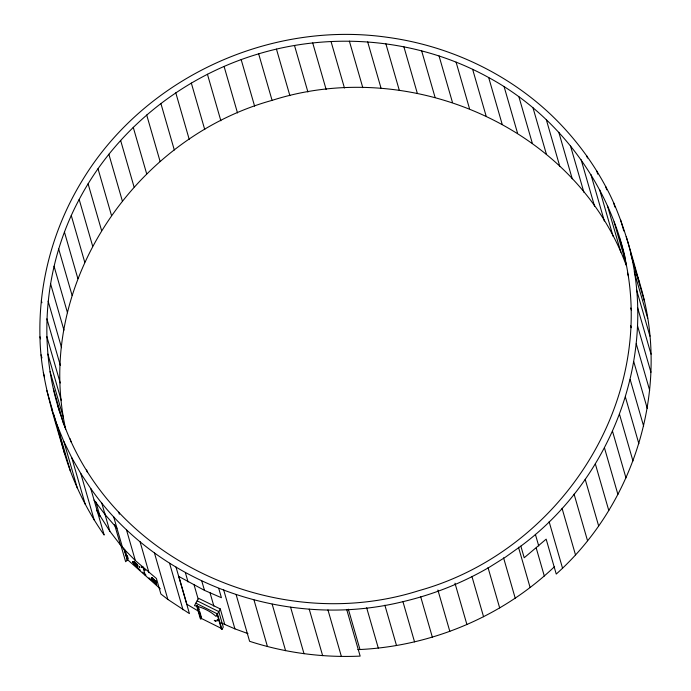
<?xml version="1.0" encoding="UTF-8"?>
<svg xmlns="http://www.w3.org/2000/svg" width="691" height="691" viewBox="0 0 691 691"><rect width="100%" height="100%" fill="white"/><g stroke="black" fill="none" stroke-linecap="round" stroke-linejoin="round"><path stroke-width="1.04" d="M51.333 407.802L57.051 424.887L63.874 441.558L71.786 457.762L80.752 473.43L90.737 488.502L104.168 535.033C86.85 510.442 73.479 483.13 64.764 454.341C53.57 415.922 40.484 377.26 39.966 336.811C38.489 282.049 53.665 227.244 82.229 180.576C143.961 78.238 268.989 20.505 386.977 37.254C447.975 45.425 506.434 72.512 551.176 114.913C573.012 135.781 591.531 160.062 605.782 186.708C622.15 216.879 630.201 250.462 639.667 283.198C671.289 385.725 635.634 502.944 556.238 574.057L546.158 539.153L524.21 557.758L520.85 546.123C614.385 476.989 661.132 348.791 626.236 236.659M59.996 413.088C37.124 343.073 44.449 264.333 79.18 199.457C116.192 129.303 182.778 76.26 258.65 53.838C334.479 31.104 419.273 39.102 488.684 77.547C557.015 114.62 607.398 181.603 625.035 257.233M65.68 429.266C33.928 286.549 133.804 138.468 272.081 100.368C409.832 56.239 575.707 127.118 626.331 265.586M57.906 405.85C100.713 556.22 273.049 637.059 418.919 590.632C566.395 549.76 666.323 387.806 619.663 238.62M144.963 570.179L144.289 569.229L145.17 570.075M216.939 620.268L218.011 620.838M196.443 605.221L200.321 618.67L200.891 618.946L201.539 617.78L199.794 611.725M220.282 608.935L216.093 616.467L214.944 615.448A47.359 45.261 -16.1 0 0 196.952 606.24L194.447 605.67L198.542 598.302L220.282 608.935L224.756 624.448M217.034 614.049L221.405 629.173L221.966 629.458L223.271 627.108L218.797 611.595L197.151 600.807M145.844 575.05L145.369 575.543L142.752 566.473M152.02 580.06L156.036 583.731L155.371 581.399L155.838 580.915M127.749 559.624L125.641 561.731L121.167 546.218L135.35 560.574L156.416 578.497L160.891 594.01L167.861 599.451L189.438 613.617L176.006 567.078M357.817 649.566L359.976 649.523C431.927 645.999 502.435 616.407 554.588 566.585M137.241 566.059L137.742 565.67L137.25 566.076L133.208 562.319L133.709 561.964L136.835 564.599M133.432 563.122L133.933 562.733L133.544 563.51L137.526 567.043M137.302 566.274L137.803 565.886L137.293 566.249L133.32 562.707M154.404 580.043L156.002 581.477L155.501 581.865L151.51 578.298L152.02 577.935L151.64 578.73L155.674 582.461M151.579 578.54L152.08 578.151L151.579 578.514L155.561 582.072L156.062 581.692M151.692 578.928L152.193 578.54M155.389 581.477L155.89 581.088L155.38 581.451M151.398 577.909L155.44 581.667L155.941 581.286L151.96 577.719M133.208 562.319L133.709 561.938M133.924 562.716L133.423 563.096L137.466 566.853M133.536 563.485L134.037 563.105M137.682 565.48L137.362 566.465L133.372 562.906M137.354 566.439L137.855 566.059L133.087 561.913M151.51 578.298L152.011 577.918M151.631 578.704L152.132 578.324M155.44 581.641L155.941 581.261M155.492 581.839L155.993 581.459M155.553 582.055L156.054 581.667M520.85 546.123L505.605 557.032L489.703 567.009A299.92 286.661 -16.1 0 1 402.577 601.749C288.449 629.786 158.628 585.778 90.737 488.502M218.045 620.708L217.466 620.483M236.167 594.752L249.598 641.291C285.176 652.857 322.801 657.815 360.158 656.105L346.727 609.566M217.397 619.482L217.976 619.697M216.991 620.216L217.57 620.44M141.828 567.337C139.91 565.445 143.452 568.157 141.448 567.251M141.707 567.466L141.327 567.043L141.715 567.475M144.307 569.686L144.488 569.954M221.103 622.85L234.923 628.87L247.939 633.595M178.693 576.389L204.476 590.356L221.431 597.732L218.745 588.43M215.981 621.131L214.262 620.337L215.886 621.511M195.847 603.157L217.492 613.945L221.966 629.458M221.69 628.568L201.211 618.359L197.436 605.273M198.688 611.293L186.872 604.279L178.814 576.354M144.713 569.928L144.402 569.557L144.626 569.954M139.85 567.199L139.28 566.646M134.27 561.852L137.457 564.702M134.33 562.042L137.518 564.901M152.936 579.049L156.114 581.882M156.175 582.081L151.389 577.866L152.063 580.19M132.974 561.524L137.017 565.281M133.147 562.128L137.138 565.687M151.744 579.093L155.734 582.66M151.795 579.291L155.786 582.85M151.856 579.481L155.898 583.239M151.968 579.87L155.95 583.429M133.596 563.675L137.613 567.346L136.939 565.013L132.957 561.481L133.631 563.804M137.906 568.002L140.273 570.101M142.631 572.2L145.775 574.998M148.988 577.849L151.346 579.948M155.285 583.446L156.857 584.845M160.321 588.836L127.999 560.09L125.088 550.019M139.66 567.51L139.09 566.94M94.045 500.059L105.067 514.545L116.96 528.252M96.481 510.2L109.852 531.232L121.892 546.849M635.297 270.138L639.667 283.198M630.823 254.081L644.254 300.611M620.518 219.583L623.809 230.958M634.252 271.762L647.683 318.292M613.694 202.912L614.886 207.041M636.515 289.65L649.946 336.18M605.782 186.708L606.672 189.809M624.137 255.635L625.631 260.809M614.074 221.932L626.314 264.325M627.488 272.919L628.387 276.02M637.603 307.659L651.034 354.189M607.406 205.642L620.838 252.172M596.817 171.04L597.706 174.141M599.667 189.809L613.098 236.339M637.508 325.729L650.939 372.268M586.832 155.967L587.428 158.032M630.762 307.996L631.358 310.06M590.909 174.495L604.34 221.034M636.238 343.79L649.67 390.32M630.676 325.651L631.272 327.715M581.148 159.768L594.58 206.307M633.794 361.756L647.225 408.295M570.438 145.689L583.869 192.219M558.812 132.301L572.243 178.831M630.192 379.575L643.623 426.105M546.313 119.655L559.745 166.194M625.433 397.161L638.864 443.7M533.003 107.822L546.434 154.352M619.542 414.462L632.973 460.992M518.915 96.826L532.346 143.357M612.546 431.391L625.977 477.922M504.128 86.721L517.559 133.259M604.47 447.889L617.901 494.419M488.684 77.547L502.115 124.086M595.34 463.894L608.771 510.424M472.644 69.342L486.075 115.872M585.199 479.338L598.631 525.868M456.077 62.13L469.509 108.668M574.091 494.16L587.523 540.69M439.053 55.945L452.484 102.484M562.051 508.3L575.482 554.838M421.631 50.814L435.062 97.345M549.129 521.714L562.56 568.252M403.881 46.755L417.312 93.285M535.378 534.342L538.738 545.976M536.251 548.101L544.309 576.018M385.872 43.775L399.303 90.314M518.475 547.203L530.118 587.54M367.681 41.901L381.112 88.439M503.584 557.862L515.218 598.19M349.37 41.132L362.801 87.671M488.036 567.613L499.679 607.942M331.024 41.477L344.455 88.007M471.918 576.415L483.562 616.743M312.703 42.92L326.135 89.459M454.98 583.204L466.917 624.569M294.487 45.468L307.918 92.007M437.887 590.019L449.824 631.384M276.452 49.113L289.883 95.652M420.707 596.834L432.35 637.162M258.65 53.838L272.081 100.368M402.913 601.559L414.548 641.887M241.176 59.616L254.608 106.146M384.87 605.195L396.513 645.532M224.083 66.431L237.514 112.961M366.653 607.752L378.297 648.08M207.438 74.257L220.87 120.787M348.342 609.194L359.976 649.523M191.321 83.058L204.752 129.597M327.949 609.92L341.38 656.45M175.782 92.81L189.213 139.34M309.214 609.125L322.645 655.664M160.882 103.46L174.313 149.999M290.591 607.208L304.023 653.746M146.691 114.982L160.122 161.513M272.168 604.167L285.599 650.697M133.251 127.317L146.682 173.847M254.003 600.013L267.434 646.543M120.623 140.42L134.054 186.95M108.858 154.24L122.29 200.779M223.582 589.57L234.923 628.87M98.01 168.725L111.432 215.264M209.995 592.705L213.882 606.145M88.103 183.815L101.534 230.353M201.789 581.045L204.476 590.356M193.964 584.5L198.144 598.976M198.334 606.689L199.215 609.721M197.108 605.843L200.891 618.946M79.18 199.457L92.611 245.987M185.378 572.649L188.064 581.952M71.285 215.575L84.717 262.114M169.571 563.26L183.003 609.79M64.453 232.116L77.884 278.654M154.43 552.921L167.861 599.451M58.7 249.019L72.132 295.549M140.023 541.666L148.971 572.692M54.045 266.208L67.476 312.738M126.393 529.548L135.35 560.574M118.757 512.169L119.353 514.234M50.521 283.612L63.952 330.143M127.308 555.573L128.18 558.604M124.328 549.492L127.524 560.582L123.568 547.842M113.609 516.618L122.557 547.635M114.594 524.633L120.562 545.311M48.137 301.172L61.568 347.703M101.707 502.918L105.067 514.545M104.479 512.618L109.852 531.232M46.893 318.819L60.324 365.349M41.33 300.68L41.926 302.744M86.66 469.966L87.256 472.039M95.911 502.029L100.091 516.505M46.807 336.474L60.238 383.004M47.869 354.077L61.3 400.607M80.752 473.43L94.183 519.96M70.162 438.828L71.061 441.929M50.08 371.551L63.512 418.081M39.966 336.811L40.562 338.875M63.494 422.538L64.989 427.703M53.432 388.834L63.581 423.989M71.786 457.762L85.218 504.292M41.054 354.82L41.952 357.921M63.874 441.558L77.306 488.088M43.317 372.708L44.509 376.837M57.051 424.887L70.482 471.417M46.746 390.389L52.715 411.067M53.311 413.14L56.895 425.552M57.491 427.617L64.764 454.341M59.573 433.801L60.177 436.919M133.769 562.154L133.268 562.543L133.769 562.154M133.994 562.932L133.493 563.312L133.985 562.906"/></g></svg>
